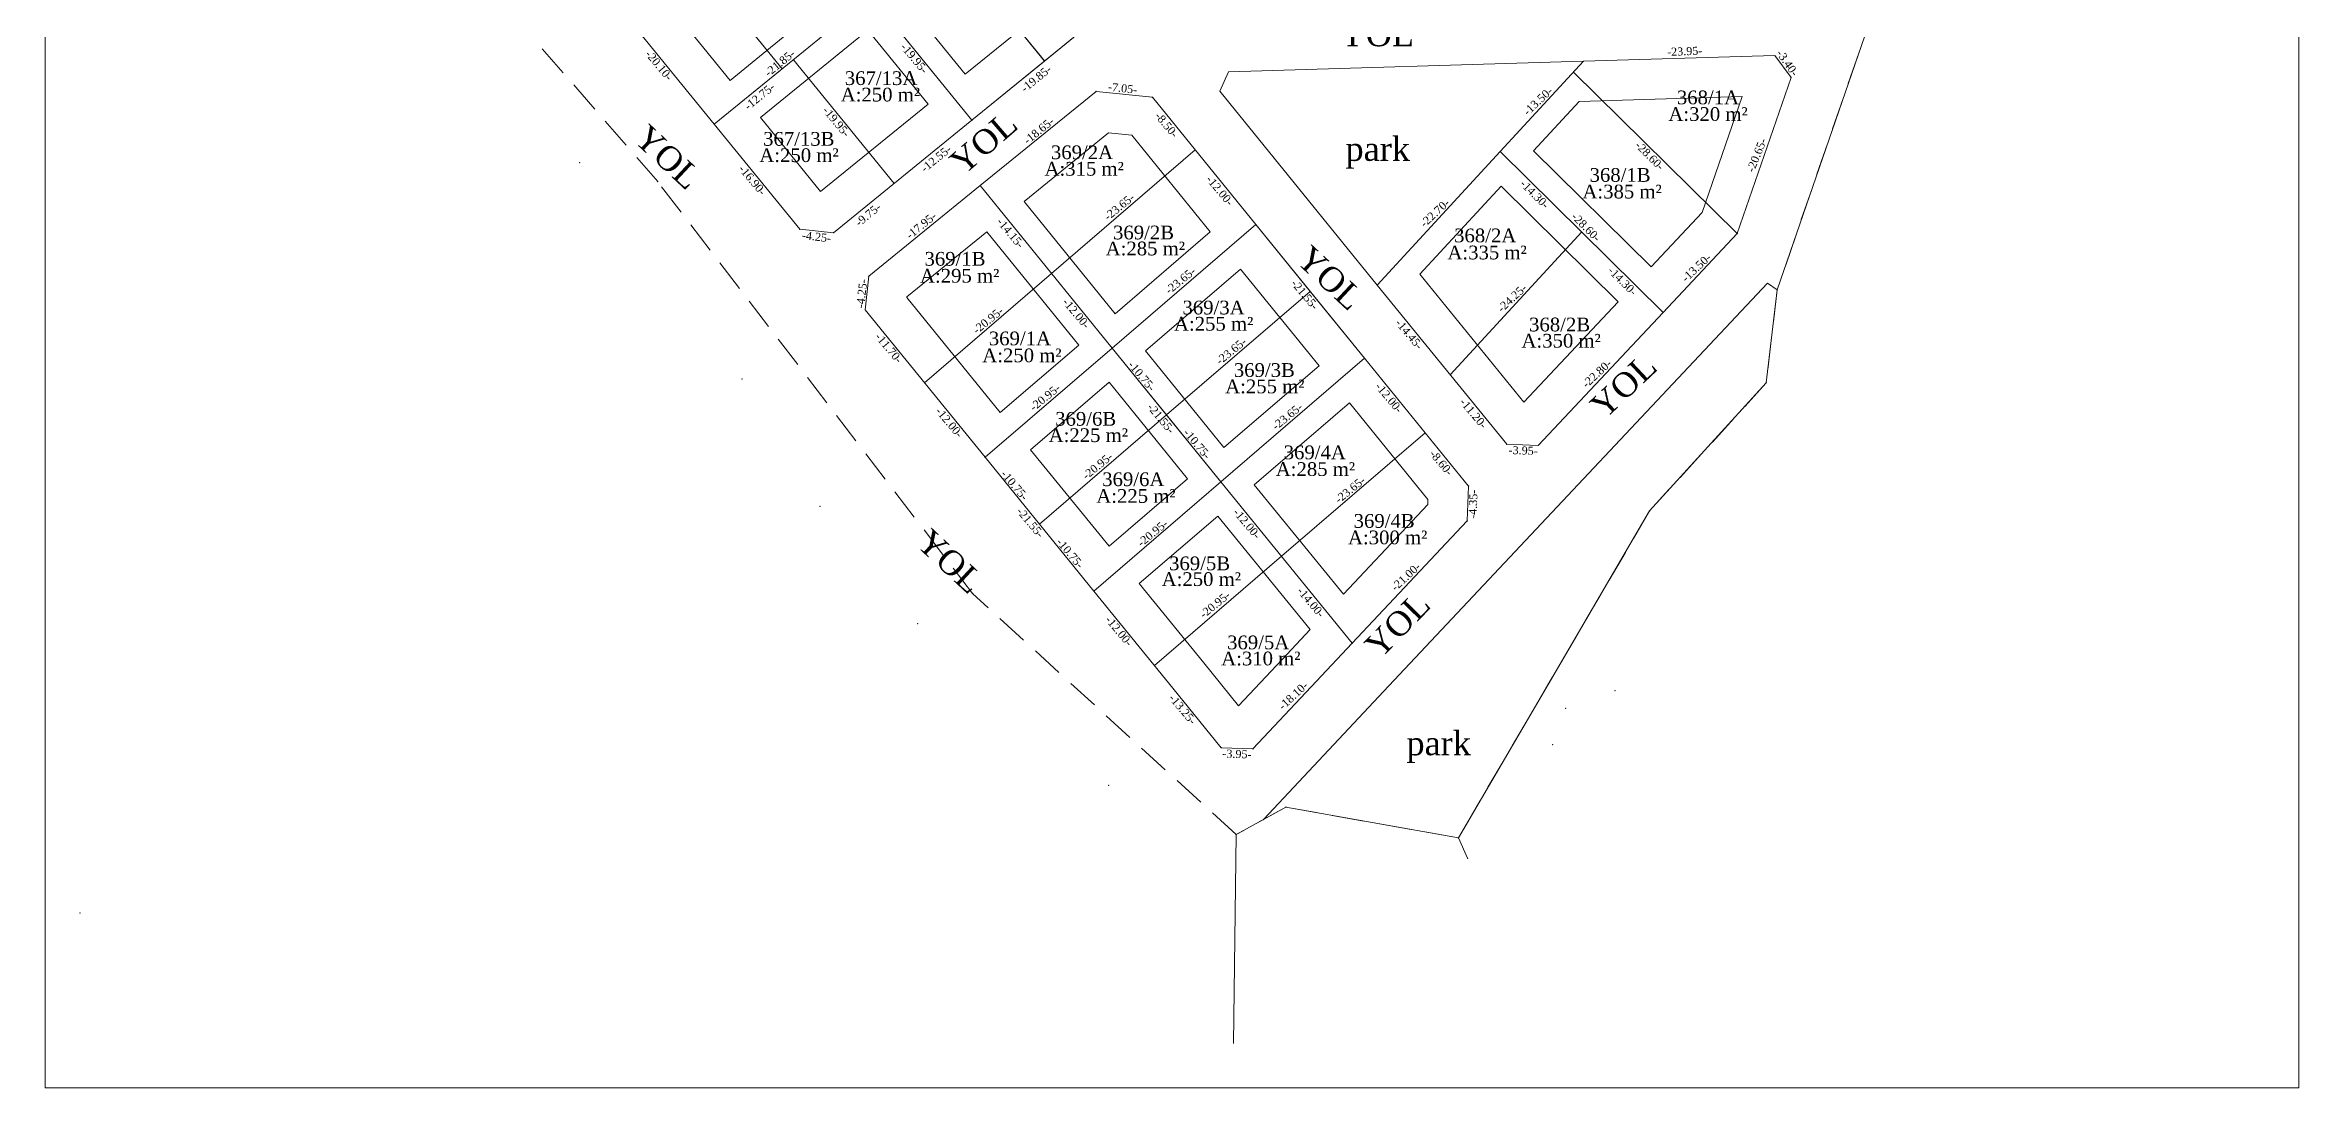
# Model space of a CAD drawing. Header units: millimetres. Extents: x 566284 to 574062, y 4517236 to 4521877.
# Drawn here: x 573009.1 to 573290.8, y 4517973.9 to 4518104.2 of the extents above; entities that cross this region are included whole.
import ezdxf

# ---------------------------------------------------------------- set-up
doc = ezdxf.new("R2010")
doc.units = ezdxf.units.MM
for name, color, linetype, lineweight in [('1_UYG_DISI', 6, 'Continuous', 0), ('DETAY_SNR_PAFTA', 251, 'Continuous', 0), ('DETAY_YAZI_PAFTA', 1, 'Continuous', 0), ('NOKTA_PARSEL_YENI', 18, 'Continuous', 0), ('SNRTIP_GECERLI', 30, 'Continuous', 0), ('YAPI OTURUM SINIRI', 253, 'Continuous', 0), ('yazı', 8, 'Continuous', 20), ('yeni', 4, 'Continuous', 0)]:
    doc.layers.add(name, color=color, linetype=linetype, lineweight=lineweight)
doc.styles.get("Standard").update_dxf_attribs({"font": 'TimesNewRoman.ttf'})

msp = doc.modelspace()

# ---------------------------------------------------------------- linework, layer by layer
at = {"layer": '1_UYG_DISI', "lineweight": 0}
for p, q in [((573073.85, 4518100.72), (573071.23, 4518103.74)), ((573157.01, 4518100.84), (573201.36, 4518102.17)), ((573190.97, 4518090.89), (573201.36, 4518102.17)), ((573235.77, 4518103.18), (573234.46, 4518099.4)), ((573077.79, 4518096.2), (573075.17, 4518099.21)), ((573155.91, 4518098.42), (573157.01, 4518100.84)), ((573175.6, 4518074.21), (573155.91, 4518098.42)), ((573233.81, 4518097.51), (573232.51, 4518093.73)), ((573081.73, 4518091.67), (573079.11, 4518094.69)), ((573190.97, 4518090.89), (573175.6, 4518074.21)), ((573231.85, 4518091.84), (573230.55, 4518088.05)), ((573085.67, 4518087.14), (573083.04, 4518090.16)), ((573088.59, 4518083.32), (573086.16, 4518086.5)), ((573229.9, 4518086.16), (573228.59, 4518082.38)), ((573092.23, 4518078.56), (573089.8, 4518081.74)), ((573227.94, 4518080.49), (573226.64, 4518076.71)), ((573095.88, 4518073.79), (573093.45, 4518076.97)), ((573224.37, 4518074.43), (573177.05, 4518024.1)), ((573225.56, 4518073.59, 152.3), (573224.37, 4518074.43)), ((573225.56, 4518073.59), (573225.1, 4518069.62)), ((573225.99, 4518074.82), (573225.56, 4518073.59)), ((573099.52, 4518069.02), (573097.09, 4518072.2)), ((573103.16, 4518064.26), (573100.74, 4518067.44)), ((573224.87, 4518067.63), (573224.4, 4518063.66)), ((573106.81, 4518059.49), (573104.38, 4518062.67)), ((573224.21, 4518061.99), (573221.52, 4518059.03)), ((573110.45, 4518054.72), (573108.02, 4518057.9)), ((573220.17, 4518057.55), (573217.48, 4518054.59)), ((573114.1, 4518049.96), (573111.67, 4518053.13)), ((573216.13, 4518053.11), (573213.44, 4518050.16)), ((573117.74, 4518045.19), (573115.31, 4518048.37)), ((573212.09, 4518048.68), (573209.63, 4518045.97)), ((573209.63, 4518045.97), (573207.61, 4518042.52)), ((573121.38, 4518040.42), (573118.95, 4518043.6)), ((573206.6, 4518040.79), (573204.58, 4518037.34)), ((573125.03, 4518035.66), (573122.6, 4518038.83)), ((573126.97, 4518033.88), (573125.03, 4518035.66)), ((573203.57, 4518035.61), (573201.55, 4518032.16)), ((573131.4, 4518029.83), (573128.44, 4518032.53)), ((573135.82, 4518025.78), (573132.87, 4518028.48)), ((573200.54, 4518030.43), (573198.52, 4518026.98)), ((573140.25, 4518021.73), (573137.3, 4518024.43)), ((573177.05, 4518024.1), (573161.36, 4518007.41)), ((573197.51, 4518025.25), (573195.49, 4518021.8)), ((573144.68, 4518017.68), (573141.73, 4518020.38)), ((573194.48, 4518020.07), (573192.46, 4518016.62)), ((573149.1, 4518013.63), (573146.15, 4518016.33)), ((573191.45, 4518014.89), (573189.43, 4518011.44)), ((573153.53, 4518009.58), (573150.58, 4518012.28)), ((573164.17, 4518008.96), (573160.66, 4518007.03)), ((573168.01, 4518008.27), (573164.17, 4518008.96)), ((573188.42, 4518009.72), (573186.4, 4518006.26)), ((573157.96, 4518005.53), (573155.01, 4518008.23)), ((573158.91, 4518006.06), (573157.96, 4518005.53)), ((573173.92, 4518007.22), (573169.98, 4518007.92)), ((573179.82, 4518006.17), (573175.89, 4518006.87)), ((573185.73, 4518005.11), (573181.79, 4518005.82))]:
    msp.add_line(p, q, dxfattribs=at)
for p in [(573085.67, 4518087.14, 152.58), (573085.67, 4518087.14, 152.58), (573225.56, 4518073.59, 152.3), (573225.56, 4518073.59, 152.3), (573224.21, 4518061.99, 152.2), (573224.21, 4518061.99, 152.2), (573209.63, 4518045.97, 152.14), (573209.63, 4518045.97, 152.14), (573125.03, 4518035.66, 151.48), (573125.03, 4518035.66, 151.48), (573164.17, 4518008.96, 151.45), (573164.17, 4518008.96, 151.45), (573157.96, 4518005.53, 151.45), (573157.96, 4518005.53, 151.45), (573185.73, 4518005.11, 151.44), (573185.73, 4518005.11, 151.44)]:
    msp.add_point(p, dxfattribs=at)
at = {"layer": 'DETAY_SNR_PAFTA', "lineweight": 0}
for p, q in [((573157.02, 4518100.84), (573201.36, 4518102.17)), ((573155.91, 4518098.42), (573157.02, 4518100.84)), ((573175.6, 4518074.21), (573155.91, 4518098.42))]:
    msp.add_line(p, q, dxfattribs=at)
at = {"layer": 'NOKTA_PARSEL_YENI', "lineweight": 0}
for p in [(573201.36, 4518102.17), (573225.29, 4518102.89), (573227.31, 4518100.14), (573140.45, 4518098.4), (573147.49, 4518097.68), (573092.74, 4518094.3), (573124.94, 4518094.81), (573190.97, 4518090.89), (573075.91, 4518089.49), (573125.97, 4518086.63), (573160.42, 4518081.77), (573103.41, 4518081.18), (573107.63, 4518080.74), (573220.59, 4518080.63), (573112.05, 4518075.31), (573175.6, 4518074.21), (573225.56, 4518073.59), (573111.61, 4518071.09), (573211.34, 4518070.79), (573142.46, 4518066.34), (573174.01, 4518065.06), (573096.2, 4518062.45), (573224.21, 4518061.99), (573191.77, 4518054.32), (573195.72, 4518054.17), (573126.58, 4518052.69), (573156.05, 4518049.63), (573187, 4518049.09), (573105.95, 4518046.54), (573209.63, 4518045.97), (573186.84, 4518044.73), (573140.17, 4518035.97), (573118.15, 4518031.87), (573172.46, 4518029.44), (573150.04, 4518023.83), (573167.35, 4518024), (573196.95, 4518024.29), (573205.3, 4518023.5), (573199.13, 4518021.29), (573156.1, 4518016.38), (573160.05, 4518016.23), (573197.51, 4518016.76), (573142.02, 4518011.67), (573164.17, 4518008.96), (573161.36, 4518007.41), (573157.96, 4518005.53), (573185.73, 4518005.11), (573186.88, 4518002.58), (573013.46, 4517995.73)]:
    msp.add_point(p, dxfattribs=at)
at = {"layer": 'SNRTIP_GECERLI', "lineweight": 0}
for p, q in [((573225.56, 4518073.59), (573245.54, 4518131.54)), ((573101.22, 4518101.21), (573086.67, 4518119.1)), ((573134.01, 4518102.21), (573121.42, 4518117.69)), ((573112.35, 4518110.3), (573124.94, 4518094.81)), ((573092.74, 4518094.3), (573080.07, 4518109.88)), ((573092.74, 4518094.3), (573109.69, 4518108.12)), ((573140.35, 4518107.34), (573124.94, 4518094.81)), ((573190.97, 4518090.89), (573201.36, 4518102.17)), ((573201.36, 4518102.17), (573225.29, 4518102.89)), ((573225.29, 4518102.89), (573227.31, 4518100.14)), ((573227.31, 4518100.14), (573220.59, 4518080.63)), ((573125.97, 4518086.63), (573140.45, 4518098.4)), ((573140.45, 4518098.4), (573147.49, 4518097.68)), ((573147.49, 4518097.68), (573160.42, 4518081.77)), ((573103.41, 4518081.18), (573092.74, 4518094.3)), ((573124.94, 4518094.81), (573107.63, 4518080.74)), ((573175.6, 4518074.21), (573190.97, 4518090.89)), ((573190.97, 4518090.89), (573211.34, 4518070.79)), ((573112.05, 4518075.31), (573125.97, 4518086.63)), ((573142.46, 4518066.34), (573125.97, 4518086.63)), ((573142.46, 4518066.34), (573160.42, 4518081.77)), ((573160.42, 4518081.77), (573174.01, 4518065.06)), ((573107.63, 4518080.74), (573103.41, 4518081.18)), ((573220.59, 4518080.63), (573211.34, 4518070.79)), ((573111.61, 4518071.09), (573112.05, 4518075.31)), ((573191.77, 4518054.32), (573175.6, 4518074.21)), ((573224.21, 4518061.99), (573225.56, 4518073.59)), ((573126.58, 4518052.69), (573111.61, 4518071.09)), ((573211.34, 4518070.79), (573195.72, 4518054.17)), ((573126.58, 4518052.69), (573142.46, 4518066.34)), ((573142.46, 4518066.34), (573156.05, 4518049.63)), ((573156.05, 4518049.63), (573174.01, 4518065.06)), ((573174.01, 4518065.06), (573187, 4518049.09)), ((573209.63, 4518045.97), (573224.21, 4518061.99)), ((573195.72, 4518054.17), (573191.77, 4518054.32)), ((573140.17, 4518035.97), (573126.58, 4518052.69)), ((573156.05, 4518049.63), (573140.17, 4518035.97)), ((573156.05, 4518049.63), (573172.46, 4518029.44)), ((573187, 4518049.09), (573186.84, 4518044.73)), ((573196.95, 4518024.29), (573209.63, 4518045.97)), ((573186.84, 4518044.73), (573172.46, 4518029.44)), ((573150.04, 4518023.83), (573140.17, 4518035.97)), ((573172.46, 4518029.44), (573167.35, 4518024)), ((573156.1, 4518016.38), (573150.04, 4518023.83)), ((573167.35, 4518024), (573160.05, 4518016.23)), ((573185.73, 4518005.11), (573196.95, 4518024.29)), ((573142.22, 4518019.94), (573142.17, 4518019.9)), ((573160.05, 4518016.23), (573156.1, 4518016.38)), ((573164.17, 4518008.96), (573161.36, 4518007.41)), ((573185.73, 4518005.11), (573164.17, 4518008.96)), ((573161.36, 4518007.41), (573157.96, 4518005.53)), ((573157.96, 4518005.53), (573157.62, 4517979.43)), ((573186.88, 4518002.58), (573185.73, 4518005.11))]:
    msp.add_line(p, q, dxfattribs=at)
at = {"layer": 'YAPI OTURUM SINIRI', "color": 8}
for points in [[(573131.64, 4518122.16), (573128.41, 4518119.52), (573116.57, 4518109.87), (573124.11, 4518100.58), (573136.05, 4518110.29)], [(573095.97, 4518120.24), (573085.21, 4518111.49), (573094.72, 4518099.79), (573105.47, 4518108.56)], [(573119.46, 4518096.8), (573111.92, 4518106.07), (573111.92, 4518106.07), (573098.51, 4518095.13), (573106.03, 4518085.88)], [(573221.2, 4518097.76), (573200.82, 4518097.15), (573195.14, 4518090.99), (573209.83, 4518076.49), (573216.21, 4518083.27)], [(573154.73, 4518080.84), (573144.92, 4518092.92), (573142, 4518093.22), (573131.45, 4518084.64), (573142.85, 4518070.62)], [(573191.07, 4518086.58), (573180.93, 4518075.57), (573193.93, 4518059.58), (573205.72, 4518072.12)], [(573126.8, 4518080.85), (573116.81, 4518072.74), (573116.8, 4518072.64), (573128.48, 4518058.27), (573138.29, 4518066.71)], [(573158.52, 4518076.19), (573146.63, 4518065.97), (573156.43, 4518053.91), (573168.32, 4518064.13)], [(573142.08, 4518062.06), (573132.26, 4518053.62), (573142.07, 4518041.56), (573151.88, 4518050)], [(573181.91, 4518046.79), (573181.93, 4518047.39), (573172.11, 4518059.47), (573160.22, 4518049.26), (573171.36, 4518035.56)], [(573155.67, 4518045.34), (573145.85, 4518036.91), (573153.92, 4518026.99), (573158.27, 4518021.64), (573163.71, 4518027.43), (573167.21, 4518031.15)]]:
    msp.add_lwpolyline(points, close=True, dxfattribs=at)
at = {"layer": 'yeni'}
for p, q in [((573102.63, 4518102.36), (573115.2, 4518086.9)), ((573200.12, 4518100.83), (573220.59, 4518080.63)), ((573134.89, 4518075.65), (573152.85, 4518091.09)), ((573184.71, 4518063), (573201.15, 4518080.84)), ((573119, 4518062), (573134.89, 4518075.65)), ((573149.26, 4518057.98), (573167.21, 4518073.42)), ((573149.26, 4518057.98), (573133.37, 4518044.33)), ((573163.64, 4518040.32), (573181.58, 4518055.75)), ((573163.62, 4518040.31), (573147.74, 4518026.66))]:
    msp.add_line(p, q, dxfattribs=at)
for points in [[(573009.1, 4518429.1), (573290.78, 4518429.1), (573290.78, 4517973.87), (573009.1, 4517973.87)], [(573132.99, 4518127.13), (573126.51, 4518121.85), (573121.42, 4518117.69), (573134.02, 4518102.19), (573140.35, 4518107.34)], [(573095.15, 4518126.01), (573086.66, 4518119.11), (573101.22, 4518101.21), (573109.69, 4518108.12)], [(573086.66, 4518119.11), (573080.51, 4518114.1), (573080.07, 4518109.88), (573092.74, 4518094.3), (573101.22, 4518101.21)], [(573134.02, 4518102.19), (573121.42, 4518117.69), (573112.35, 4518110.3), (573124.94, 4518094.81)], [(573124.94, 4518094.81), (573112.35, 4518110.3), (573109.69, 4518108.12), (573092.74, 4518094.3), (573103.41, 4518081.18), (573107.63, 4518080.74)], [(573227.31, 4518100.14), (573225.29, 4518102.89), (573201.36, 4518102.17), (573190.97, 4518090.89), (573211.34, 4518070.79), (573220.59, 4518080.63)], [(573160.42, 4518081.77), (573147.49, 4518097.68), (573140.45, 4518098.4), (573125.97, 4518086.63), (573142.46, 4518066.34)], [(573190.97, 4518090.89), (573175.6, 4518074.21), (573191.77, 4518054.32), (573195.72, 4518054.17), (573211.34, 4518070.79)], [(573142.46, 4518066.34), (573125.97, 4518086.63), (573112.05, 4518075.31), (573111.61, 4518071.09), (573126.58, 4518052.69)], [(573167.21, 4518073.42), (573160.42, 4518081.77), (573142.46, 4518066.34), (573149.26, 4518057.98)], [(573174.01, 4518065.06), (573167.21, 4518073.42), (573149.26, 4518057.98), (573156.05, 4518049.63)], [(573149.26, 4518057.98), (573142.46, 4518066.34), (573126.58, 4518052.69), (573133.37, 4518044.33)], [(573174.01, 4518065.06), (573156.05, 4518049.63), (573172.46, 4518029.44), (573186.84, 4518044.73), (573187, 4518049.09)], [(573149.26, 4518057.98), (573133.37, 4518044.33), (573140.17, 4518035.97), (573156.05, 4518049.63)], [(573172.46, 4518029.44), (573156.05, 4518049.63), (573140.17, 4518035.97), (573150.04, 4518023.83), (573156.1, 4518016.38), (573160.05, 4518016.23), (573167.35, 4518024)]]:
    msp.add_lwpolyline(points, close=True, dxfattribs=at)

# ---------------------------------------------------------------- texts
at = {"layer": '1_UYG_DISI', "lineweight": 0}
for p in [(573171.63, 4518089.73), (573179.25, 4518015.45)]:
    msp.add_text('park', height=3, dxfattribs=at).set_placement(p)
at = {"layer": 'DETAY_YAZI_PAFTA', "lineweight": 0}
msp.add_text('YOL', height=3, dxfattribs=at).set_placement((573170.88, 4518104.05))
for rotation, p in [(316.995, (573082.5, 4518092.27)), (40.7457, (573123.86, 4518087.82)), (316.995, (573165.27, 4518077.17)), (43.2168, (573204.01, 4518057.33)), (316.995, (573117.79, 4518041.75)), (45.5818, (573175.95, 4518027.37))]:
    msp.add_text('YOL', height=3, rotation=rotation, dxfattribs=at).set_placement(p)
at = {"layer": 'yazı', "color": 3}
for s, rotation, p in [('-20.10-', 310, (573084.04, 4518103.04)), ('-21.85-', 39.114, (573099.52, 4518100.18)), ('-19.95-', 310, (573115.95, 4518103.92)), ('-23.95-', 2.2852, (573211.84, 4518102.84)), ('-3.40-', 305, (573225.42, 4518103.18)), ('-12.75-', 39.114, (573096.99, 4518096.01)), ('-19.85-', 39.114, (573131.56, 4518098.23)), ('-7.05-', 353.4866, (573141.91, 4518098.52)), ('-19.95-', 310, (573106.21, 4518095.99)), ('-13.50-', 43, (573194.4, 4518095.33)), ('-18.65-', 39.114, (573131.9, 4518091.73)), ('-8.50-', 310, (573147.72, 4518095.31)), ('-12.55-', 39.114, (573119.06, 4518088.24)), ('-28.60-', 315, (573207.73, 4518091.58)), ('-20.65-', 68, (573222.65, 4518088.22)), ('-16.90-', 310, (573095.71, 4518088.69)), ('-12.00-', 310, (573154.13, 4518087.39)), ('-23.65-', 39.114, (573141.95, 4518082.21)), ('-22.70-', 43, (573181.52, 4518081.35)), ('-14.30-', 315, (573193.36, 4518086.78)), ('-9.75-', 39.114, (573110.85, 4518081.47)), ('-17.95-', 39.114, (573117.2, 4518079.88)), ('-14.15-', 310, (573127.97, 4518082.08)), ('-28.60-', 315, (573199.78, 4518082.66)), ('-4.25-', 353.4866, (573103.65, 4518079.96)), ('-23.65-', 39.114, (573149.59, 4518072.99)), ('-14.30-', 315, (573204.34, 4518075.92)), ('-13.50-', 43, (573214.2, 4518074.51)), ('-4.25-', 83.4866, (573111.45, 4518071.26)), ('-21.55-', 310, (573164.76, 4518074.38)), ('-24.25-', 43, (573191.17, 4518070.72)), ('-20.95-', 39.114, (573125.56, 4518068.03)), ('-12.00-', 310, (573136.19, 4518072.04)), ('-11.70-', 310, (573112.76, 4518067.71)), ('-14.45-', 310, (573177.79, 4518069.44)), ('-23.65-', 39.114, (573155.94, 4518064.18)), ('-10.75-', 310, (573144.37, 4518064.21)), ('-22.80-', 43, (573201.76, 4518061.28)), ('-20.95-', 39.114, (573132.67, 4518058.39)), ('-12.00-', 310, (573175.27, 4518061.49)), ('-11.20-', 310, (573185.83, 4518059.54)), ('-12.00-', 310, (573120.32, 4518058.4)), ('-21.55-', 310, (573146.78, 4518058.91)), ('-23.65-', 39.114, (573162.95, 4518056.01)), ('-10.75-', 310, (573151.3, 4518055.71)), ('-3.95-', 358, (573191.99, 4518053.1)), ('-20.95-', 39.114, (573139.24, 4518049.83)), ('-8.60-', 310, (573182.05, 4518053.08)), ('-10.75-', 310, (573128.48, 4518050.56)), ('-23.65-', 39.114, (573170.8, 4518046.85)), ('-4.35-', 88, (573188, 4518044.98)), ('-21.55-', 310, (573130.45, 4518045.9)), ('-12.00-', 310, (573157.52, 4518045.76)), ('-20.95-', 39.114, (573146.12, 4518041.44)), ('-10.75-', 310, (573135.42, 4518042.06)), ('-21.00-', 43, (573177.89, 4518035.89)), ('-20.95-', 39.114, (573153.91, 4518032.5)), ('-14.00-', 310, (573165.51, 4518035.94)), ('-12.00-', 310, (573141.53, 4518032.34)), ('-13.25-', 310, (573149.48, 4518022.56)), ('-18.10-', 43, (573163.82, 4518021.03)), ('-3.95-', 358, (573156.22, 4518015.17))]:
    msp.add_text(s, height=1, rotation=rotation, dxfattribs=at).set_placement(p)
for s, p in [('A:250 m²', (573108.54, 4518097.15)), ('367/13A', (573109.05, 4518099.21)), ('A:320 m²', (573211.98, 4518094.72)), ('368/1A', (573213.04, 4518096.8)), ('367/13B', (573098.84, 4518091.62)), ('A:250 m²', (573098.37, 4518089.58)), ('369/2A', (573134.81, 4518089.94)), ('A:315 m²', (573134.01, 4518087.88)), ('368/1B', (573202.13, 4518087.11)), ('A:385 m²', (573201.24, 4518085.03)), ('A:285 m²', (573141.65, 4518077.92)), ('369/2B', (573142.57, 4518079.92)), ('A:335 m²', (573184.37, 4518077.42)), ('368/2A', (573185.2, 4518079.55)), ('A:295 m²', (573118.45, 4518074.51)), ('369/1B', (573119.01, 4518076.63)), ('369/3A', (573151.25, 4518070.54)), ('369/1A', (573127.05, 4518066.68)), ('A:255 m²', (573150.19, 4518068.51)), ('A:350 m²', (573193.62, 4518066.39)), ('368/2B', (573194.57, 4518068.42)), ('A:250 m²', (573126.23, 4518064.56)), ('A:255 m²', (573156.59, 4518060.68)), ('369/3B', (573157.67, 4518062.73)), ('369/6B', (573135.34, 4518056.63)), ('A:225 m²', (573134.53, 4518054.59)), ('369/4A', (573163.9, 4518052.44)), ('369/6A', (573141.22, 4518049.08)), ('A:285 m²', (573162.91, 4518050.35)), ('A:225 m²', (573140.48, 4518046.99)), ('369/4B', (573172.64, 4518043.87)), ('A:300 m²', (573171.94, 4518041.81)), ('369/5B', (573149.58, 4518038.57)), ('A:250 m²', (573148.65, 4518036.6)), ('A:310 m²', (573156.09, 4518026.68)), ('369/5A', (573156.83, 4518028.69))]:
    msp.add_text(s, height=1.715, dxfattribs=at).set_placement(p)

doc.saveas('drawing.dxf')
